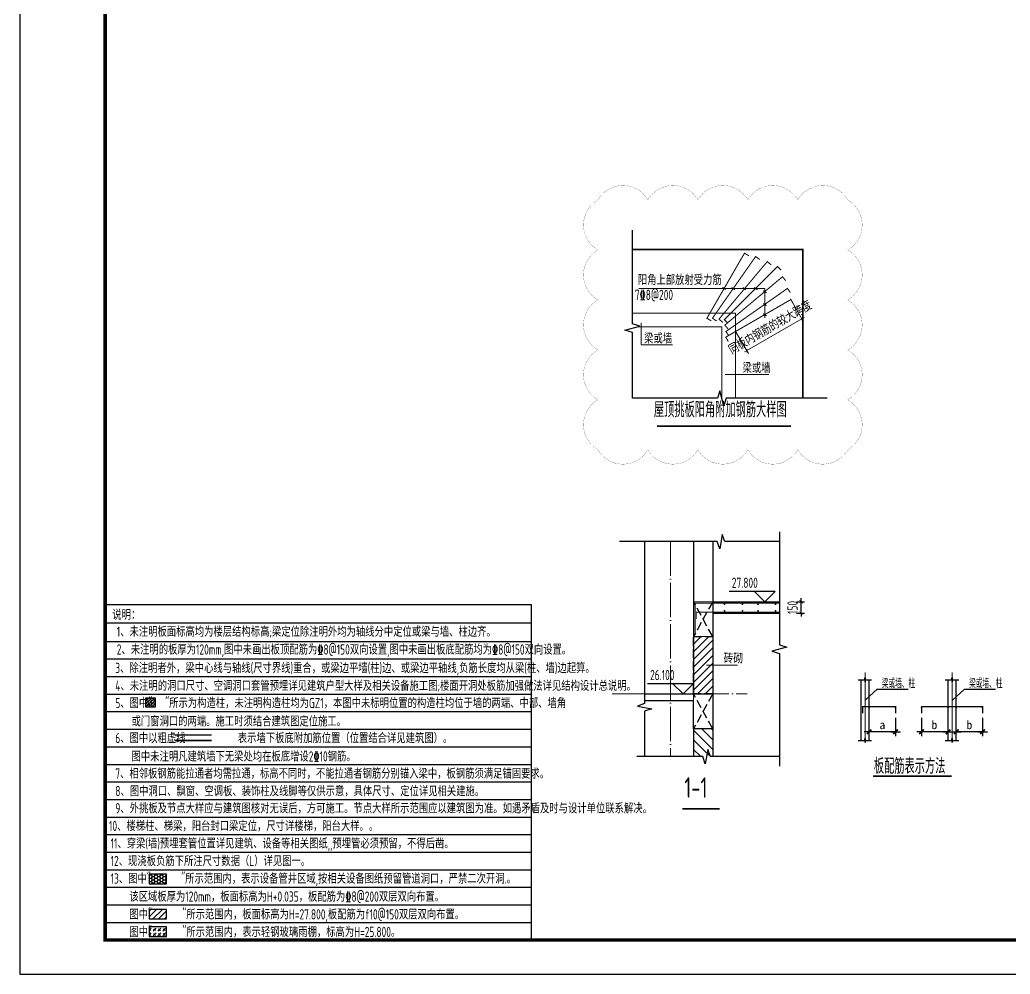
# Model space of a CAD drawing. Extents: x -1307975 to -76406, y -96289 to 379359.
# Drawn here: x -873582 to -844590, y -96289 to -68350 of the extents above; entities that cross this region are included whole.
import ezdxf
from ezdxf.enums import TextEntityAlignment as Align

# ---------------------------------------------------------------- set-up
doc = ezdxf.new("R2010")
doc.units = 0
doc.header["$LTSCALE"] = 1000
for name, pattern in [('DASH', [0.35, 0.25, -0.1]), ('DOTE', [2.42, 2, -0.2, 0.02, -0.2]), ('短虚线', [187.5, 125, -62.5])]:
    doc.linetypes.add(name, pattern=pattern)
doc.layers.get('0').update_dxf_attribs({"linetype": 'CONTINUOUS'})
doc.layers.get('DEFPOINTS').update_dxf_attribs({"linetype": 'CONTINUOUS'})
for name, color, linetype, lineweight in [('+公共字体', 7, 'CONTINUOUS', 20), ('+图名', 243, 'CONTINUOUS', 20), ('+混凝土墙', 3, 'CONTINUOUS', 20), ('DOTE', 19, 'DOTE', 9), ('内粉刷', 37, 'CONTINUOUS', 9), ('查找字符', 1, 'CONTINUOUS', 18), ('边缘构件填充', 253, '短虚线', 18)]:
    doc.layers.add(name, color=color, linetype=linetype, lineweight=lineweight)
for name, color, linetype in [('-TK', 7, 'CONTINUOUS'), ('DIM', 2, 'CONTINUOUS'), ('DIM_ELEV', 3, 'CONTINUOUS'), ('DIM_SYMB', 3, 'CONTINUOUS'), ('FLOOR_UP_REIN', 13, 'CONTINUOUS'), ('GJ', 5, 'CONTINUOUS'), ('HATCH', 8, 'CONTINUOUS'), ('PUB_TEXT', 2, 'CONTINUOUS'), ('REIN', 6, 'CONTINUOUS'), ('S-B板填充', 251, 'CONTINUOUS'), ('S-SLAB-TEXT', 7, 'CONTINUOUS'), ('S-大样-砼线', 7, 'CONTINUOUS'), ('S-文字', 7, 'CONTINUOUS'), ('S-板正筋', 2, 'CONTINUOUS'), ('S-构造柱', 212, 'CONTINUOUS'), ('S-表格线', 54, 'CONTINUOUS'), ('S-降板填充', 75, 'CONTINUOUS'), ('TEXT', 2, 'CONTINUOUS'), ('THIN', 7, 'CONTINUOUS'), ('WALL', 5, 'CONTINUOUS'), ('大样线', 40, 'CONTINUOUS'), ('空调洞口标注', 130, 'CONTINUOUS'), ('说明文字', 7, 'CONTINUOUS')]:
    doc.layers.add(name, color=color, linetype=linetype)
doc.layers.add('审图修改', color=2, linetype='CONTINUOUS', plot=False)
doc.styles.add('10', font='', dxfattribs={"width": 0.7, "height": 300})
doc.styles.add('TSSD_DIMENSION', font='Tssdeng.shx', dxfattribs={"width": 0.7, "bigfont": 'tssdchn.shx'})
doc.styles.add('TSSD_Label', font='Tssdeng.shx', dxfattribs={"width": 0.7, "bigfont": 'hztxt.shx'})
doc.styles.add('TSSD_Norm', font='Tssdeng.shx', dxfattribs={"bigfont": 'tssdchn.shx'})
doc.styles.add('TSSD_REIN', font='tssdeng.shx', dxfattribs={"width": 0.7, "height": 300, "bigfont": 'tssdchn.shx'})
doc.styles.get('10').set_extended_font_data('SimSun')
doc.dimstyles.new('TSSD_100_100', dxfattribs={"dimtxt": 300, "dimasz": 100, "dimexe": 100, "dimexo": 250, "dimgap": 100, "dimtad": 1, "dimdec": 0, "dimzin": 0, "dimdsep": 46, "dimtxsty": 'TSSD_DIMENSION', "dimblk": 'ARCHTICK', "dimcen": 0, "dimdle": 100, "dimclrt": 7, "dimadec": 0, "dimazin": 0, "dimtfac": 1, "dimtdec": 0, "dimtix": 1, "dimtmove": 2, "dimatfit": 3, "dimldrblk": 'ARCHTICK', "dimfxl": 1, "dimtolj": 1, "dimtzin": 0, "dimarcsym": 0})
doc.dimstyles.new('TSSD_100_100$0', dxfattribs={"dimtxt": 300, "dimasz": 80, "dimexe": 100, "dimexo": 250, "dimgap": 100, "dimtad": 1, "dimdec": 0, "dimzin": 0, "dimdsep": 46, "dimtxsty": 'TSSD_DIMENSION', "dimblk": 'ARCHTICK', "dimcen": 0, "dimdle": 100, "dimclrd": 3, "dimclre": 3, "dimclrt": 7, "dimadec": 0, "dimazin": 0, "dimtfac": 1, "dimtdec": 0, "dimtix": 1, "dimtmove": 2, "dimatfit": 3, "dimldrblk": 'ARCHTICK', "dimfxl": 1, "dimtolj": 1, "dimtzin": 0, "dimarcsym": 0})
pattern_1 = [(135, (-484135.82, -357610.14), (141.42136, 141.42136), [])]

# ---------------------------------------------------------------- blocks, each defined once
blk = doc.blocks.new('A1')
blk.add_lwpolyline([(0, 59400), (0, 0), (84100, 0), (84100, 59400)], close=True)
at = {"const_width": 100}
blk.add_lwpolyline([(2500, 58400), (2500, 1000), (83100, 1000), (83100, 58400)], close=True, dxfattribs=at)
blk = doc.blocks.new('_DIMX')
blk.add_line((-150, 0), (150, 0))
at = {"const_width": 50}
blk.add_lwpolyline([(-70, -70), (70, 70)], dxfattribs=at)
blk = doc.blocks.new('A$C1DDD5A89')
at = {"color": 6, "const_width": 50}
blk.add_lwpolyline([(439, 25), (2741, 25)], dxfattribs=at)
at = {"layer": 'DOTE', "color": 8, "linetype": 'DOTE'}
for p, q in [((202, 3054), (202, 888)), ((2750, 3054), (2750, 888))]:
    blk.add_line(p, q, dxfattribs=at)
at = {"layer": 'GJ'}
blk.add_point((1858, 2022), dxfattribs=at)
at = {"layer": 'REIN', "color": 1, "const_width": 40}
for points in [[(129, 1860), (129, 2059), (1095, 2059), (1095, 1860)], [(1858, 1860), (1858, 2059), (3643, 2059), (3643, 1860)]]:
    blk.add_lwpolyline(points, dxfattribs=at)
at = {"layer": '大样线'}
for p, q in [((188, 2837), (202, 2909)), ((202, 2909), (202, 2778)), ((2736, 2837), (2751, 2909)), ((2751, 2909), (2751, 2778)), ((0, 2837), (188, 2837)), ((81, 2837), (81, 1066)), ((202, 2778), (217, 2837)), ((217, 2837), (395, 2837)), ((2548, 2837), (2736, 2837)), ((2751, 2778), (2766, 2837)), ((2766, 2837), (2943, 2837)), ((202, 2247), (556, 2571)), ((556, 2571), (1467, 2571)), ((2758, 2247), (3112, 2571)), ((3112, 2571), (4023, 2571)), ((0, 1066), (188, 1066)), ((188, 1066), (202, 1138)), ((202, 1138), (202, 1006)), ((202, 1006), (217, 1066)), ((217, 1066), (395, 1066)), ((2548, 1066), (2736, 1066)), ((2736, 1066), (2751, 1138)), ((2751, 1138), (2751, 1006)), ((2751, 1006), (2766, 1066)), ((2766, 1066), (2943, 1066))]:
    blk.add_line(p, q, dxfattribs=at)
at = {"layer": '大样线', "linetype": 'ByBlock'}
for p, q in [((323, 1066), (323, 2837)), ((2630, 1066), (2630, 2837)), ((2871, 1066), (2871, 2837))]:
    blk.add_line(p, q, dxfattribs=at)
at = {"layer": '大样线', "color": 0, "linetype": 'ByBlock'}
for p in [(323, 2022), (1095, 2022), (2630, 2022), (2871, 2022), (3643, 2022), (202, 1319)]:
    blk.add_point(p, dxfattribs=at)
at = {"layer": '空调洞口标注'}
for p, q in [((1095, 1732), (1095, 1190)), ((1858, 1732), (1858, 1190)), ((3643, 1732), (3643, 1190)), ((1094, 1319), (203, 1319)), ((2629, 1319), (1859, 1319)), ((3642, 1319), (2872, 1319))]:
    blk.add_line(p, q, dxfattribs=at)
blk.add_point((1858, 1319), dxfattribs=at)
at = {"layer": '空调洞口标注', "color": 0, "linetype": 'ByBlock'}
blk.add_point((2871, 1319), dxfattribs=at)
at = {"layer": '空调洞口标注', "xscale": 0.9649999998509884, "yscale": 0.9649999998509884, "zscale": 0.965, "rotation": 180}
for p in [(323, 1319), (1858, 1319)]:
    blk.add_blockref('_DIMX', p, dxfattribs=at)
at = {"layer": '空调洞口标注', "xscale": 0.9649999998509884, "yscale": 0.9649999998509884, "zscale": 0.965}
for p in [(1095, 1319), (2630, 1319), (2872, 1319), (3643, 1319)]:
    blk.add_blockref('_DIMX', p, dxfattribs=at)
at = {"layer": '空调洞口标注', "style": '10'}
for s, p in [('a', (709, 1523)), ('b', (2231, 1523)), ('b', (3257, 1523))]:
    blk.add_text(s, height=250, dxfattribs=at).set_placement(p, align=Align.MIDDLE_CENTER)
at = {"layer": '说明文字'}
for s, height, style, width, p in [('梁或墙、柱', 250, 'TSSD_REIN', 0.6, (693, 2596)), ('梁或墙、柱', 250, 'TSSD_REIN', 0.6, (3249, 2596)), ('板配筋表示方法', 450, 'TSSD_DIMENSION', 0.7, (459, 91))]:
    blk.add_text(s, height=height, dxfattribs=dict(at, style=style, width=width)).set_placement(p)
blk = doc.blocks.new('_ArchTick')
at = {"color": 0, "linetype": 'ByBlock', "const_width": 0.15}
blk.add_lwpolyline([(-0.5, -0.5), (0.5, 0.5)], dxfattribs=at)
blk = doc.blocks.new('*D1034')
at = {"layer": 'DEFPOINTS', "color": 0, "transparency": 16777216}
for p in [(-851094, -85385), (-850712, -85385), (-851094, -85720)]:
    blk.add_point(p, dxfattribs=at)
at = {"layer": 'DIM', "color": 0, "lineweight": -2, "transparency": 16777216}
for p, q in [((-850844, -85385), (-850612, -85385)), ((-850712, -85385), (-850712, -85285)), ((-850712, -85720), (-850712, -85385)), ((-850844, -85720), (-850612, -85720)), ((-850712, -85720), (-850712, -85820))]:
    blk.add_line(p, q, dxfattribs=at)
at = {"layer": 'DIM', "color": 0, "lineweight": -2, "transparency": 16777216, "xscale": 100, "yscale": 100, "zscale": 100}
for p, rotation in [((-850712, -85385), 270), ((-850712, -85720), 90)]:
    blk.add_blockref('_ArchTick', p, dxfattribs=dict(at, rotation=rotation))
at = {"layer": 'DIM', "color": 7, "transparency": 16777216, "insert": (-850962, -85553), "char_height": 300, "attachment_point": 5, "rotation": 90, "style": 'TSSD_DIMENSION'}
blk.add_mtext('\\A1;150', dxfattribs=at)
blk = doc.blocks.new('*D907')
at = {"layer": 'DEFPOINTS', "color": 0, "transparency": 16777216}
for p in [(-1197, 3667), (-2813, 2734), (-735, 2867)]:
    blk.add_point(p, dxfattribs=at)
at = {"layer": 'DIM', "color": 3, "lineweight": -2, "transparency": 16777216}
for p, q in [((-1072, 3451), (-685, 2781)), ((-735, 2867), (-666, 2907)), ((-2351, 1934), (-735, 2867)), ((-2688, 2517), (-2301, 1847)), ((-2351, 1934), (-2421, 1894))]:
    blk.add_line(p, q, dxfattribs=at)
at = {"layer": 'DIM', "color": 3, "lineweight": -2, "transparency": 16777216, "xscale": 80, "yscale": 80, "zscale": 80}
for p, rotation in [((-735, 2867), 209.999999999947), ((-2351, 1934), 29.99999999994698)]:
    blk.add_blockref('_ArchTick', p, dxfattribs=dict(at, rotation=rotation))
at = {"layer": 'DIM', "color": 7, "transparency": 16777216, "insert": (-1668, 2617), "char_height": 300, "attachment_point": 5, "rotation": 30, "style": 'TSSD_DIMENSION'}
blk.add_mtext('\\A1;同板内钢筋的较大跨度', dxfattribs=at)
blk = doc.blocks.new('A$C7DDF50A2')
at = {"layer": '+公共字体', "linetype": 'Continuous'}
for p, q in [((-5513.1, 3754.5), (-1825, 3754.5)), ((-1825, 2891.5), (-1825, 3754.5)), ((-5436.9, 2742.9), (-5436.9, 2111.7)), ((-5436.9, 2103.7), (-4527.2, 2103.7)), ((-2978.3, 1239.2), (-1705.7, 1239.2))]:
    blk.add_line(p, q, dxfattribs=at)
at = {"layer": '+图名', "linetype": 'Continuous', "const_width": 50}
blk.add_lwpolyline([(-4977.1, -274.9), (-1057.3, -274.9)], dxfattribs=at)
at = {"layer": '+混凝土墙', "linetype": 'Continuous'}
for p, q in [((-5699.5, 3026), (-2675.7, 3026)), ((-2675.7, 3026), (-2675.7, 541)), ((-5570.4, 2626), (-3075.7, 2626)), ((-3075.7, 2626), (-3075.7, 541))]:
    blk.add_line(p, q, dxfattribs=at)
at = {"layer": 'FLOOR_UP_REIN', "const_width": 30}
for points in [[(-2287, 4711.5), (-2416.9, 4786.5), (-3517.3, 2880.5), (-3387.4, 2805.5)], [(-1968.1, 4601.4), (-2090.9, 4687.4), (-3353.3, 2884.6), (-3230.5, 2798.5)], [(-1634.4, 4444), (-1749.4, 4540.4), (-3164.1, 2854.4), (-3049.2, 2758)], [(-1342.9, 4290.6), (-1449, 4396.7), (-3005.2, 2840.4), (-2899.2, 2734.4)], [(-1208.9, 3981.4), (-1305.3, 4096.3), (-2991.3, 2681.6), (-2894.9, 2566.7)], [(-1072.2, 3631.9), (-1158.2, 3754.7), (-2961.1, 2492.4), (-2875.1, 2369.5)], [(-984.2, 3298.9), (-1059.2, 3428.8), (-2965.2, 2328.4), (-2890.2, 2198.5)]]:
    blk.add_lwpolyline(points, dxfattribs=at)
at = {"layer": 'THIN'}
blk.add_lwpolyline([(0, 541), (-2950.4, 541), (-3020.4, 321), (-3140.4, 761), (-3210.4, 541), (-5699.5, 541), (-5699.5, 2460.8), (-5919.5, 2530.8), (-5479.5, 2650.8), (-5699.5, 2720.8), (-5699.5, 5461.5)], dxfattribs=at)
at = {"layer": '查找字符', "const_width": 35}
for points in [[(-3061.8, 3785.7), (-2963.7, 3723.3)], [(-2795.9, 3781), (-2697.8, 3718.6)], [(-2468.9, 3781), (-2370.8, 3718.6)], [(-2135.2, 3781), (-2037.1, 3718.6)], [(-1869, 3686.7), (-1770.9, 3624.3)], [(-1869, 3314.3), (-1770.9, 3251.9)], [(-1869, 3013.1), (-1770.9, 2950.7)]]:
    blk.add_lwpolyline(points, dxfattribs=at)
at = {"layer": '边缘构件填充', "const_width": 50}
blk.add_lwpolyline([(-707.3, 541), (-707.3, 4891), (-5699.5, 4891)], dxfattribs=at)
at = {"layer": '+公共字体', "linetype": 'Continuous', "style": 'TSSD_REIN', "width": 0.7}
for s, p in [('阳角上部放射受力筋', (-5539.3, 3856.1)), ('%%1417%%1328@200', (-5627.4, 3416.3)), ('梁或墙', (-5355.1, 2142)), ('梁或墙', (-2473.2, 1280.1))]:
    blk.add_text(s, height=300, dxfattribs=at).set_placement(p)
at = {"layer": '+图名', "linetype": 'Continuous', "style": 'TSSD_REIN', "width": 0.7}
blk.add_text('屋顶挑板阳角附加钢筋大样图', height=450, dxfattribs=at).set_placement((-5070.3, -151.8), align=Align.BOTTOM_LEFT)
at = {"layer": 'DIM'}
dim = blk.add_aligned_dim(p1=(-2813.3, 2733.8), p2=(-1196.7, 3667.1), distance=-923.8, text='同板内钢筋的较大跨度', dimstyle='TSSD_100_100$0', dxfattribs=at)
dim.commit()
dim.dimension.update_dxf_attribs({"geometry": '*D907', "text_midpoint": (-1668.2, 2617)})

msp = doc.modelspace()

# ---------------------------------------------------------------- hatches: boundary and pattern name
at = {"layer": 'HATCH'}
h = msp.add_hatch(dxfattribs=at)
h.set_pattern_fill('METAL', color=256, scale=50, style=0)
h.set_pattern_definition(pattern_1)
h.paths.add_polyline_path([(-853862.28, -89104.48), (-853862.26, -89104.45), (-853579.64, -89104.45), (-853579.64, -89920.74), (-853862.28, -89920.74)])
h = msp.add_hatch(dxfattribs=at)
h.set_pattern_fill('METAL', color=256, scale=50, style=0)
h.set_pattern_definition(pattern_1)
h.paths.add_polyline_path([(-853579.64, -89104.45), (-853296.99, -89104.45), (-853296.99, -89920.74), (-853579.64, -89920.74)])
at = {"layer": 'S-B板填充'}
h = msp.add_hatch(dxfattribs=at)
h.set_pattern_fill('METAL', color=252, scale=30, style=0)
h.set_pattern_definition([(45, (-783836.98, -163422.8), (-84.85281, 84.85281), [])])
h.paths.add_polyline_path([(-869794.47, -94671.45), (-869283.37, -94671.45), (-869283.37, -94392.67), (-869794.47, -94392.67)])
h = msp.add_hatch(dxfattribs=at)
h.set_pattern_fill('GLASS', color=252, scale=10, style=0)
h.set_pattern_definition([(45, (-684715.3, -40963.29), (9e-15, 139.70026), [120, -77.566]), (45, (-684665.81, -40949.15), (9e-15, 139.70026), [30, -167.566]), (45, (-684701.16, -40913.8), (9e-15, 139.70026), [30, -167.566])])
h.paths.add_polyline_path([(-869794.47, -95185.74), (-869283.37, -95185.74), (-869283.37, -94906.95), (-869794.47, -94906.95)])
at = {"layer": 'S-构造柱'}
h = msp.add_hatch(dxfattribs=at)
h.set_pattern_fill('ARMORED', color=256, scale=12.857143, style=0)
h.set_pattern_definition([(50, (-2723158.545, -219823.26), (92.2191663, -8.0681316), [9.642857, -106.0714286]), (355, (-2723158.55, -219823.26), (-17.839457, 96.710417), [7.7142857, -84.857143]), (100.4514, (-2723150.86, -219823.93), (74.3797776, 88.642227), [8.1951673, -90.146843]), (46.1842, (-2723158.55, -219797.54), (137.216706, -21.281016), [14.464286, -159.107143]), (96.6356, (-2723147.11, -219799.32), (120.170919, 125.243726), [12.292751, -135.220243]), (351.1842, (-2723158.55, -219797.54), (120.170822, 125.24382), [11.571429, -127.285714]), (21, (-2723145.69, -219803.97), (76.7451924, -51.765286), [9.642857, -106.0714286]), (326, (-2723145.69, -219803.97), (31.2834, 93.233577), [7.7142857, -84.857143]), (71.4514, (-2723139.29, -219808.29), (108.0286237, 41.4682067), [8.1951673, -90.146843]), (37.5, (-2723158.545, -219823.258), (1.56340997, 42.80063835), [0, -83.8285714, 0, -86.1428571, 0, -85.1785714]), (7.5, (-2723158.545, -219823.258), (33.8232262, 50.7100772), [0, -49.1142857, 0, -81.9, 0, -32.4642857]), (327.5, (-2723187.217, -219823.258), (68.6343132, -2.8999121), [0, -32.1428571, 0, -100.2857143, 0, -133.0714286]), (317.5, (-2723200.074, -219823.26), (74.981079, 12.8706406), [0, -41.7857143, 0, -66.6, 0, -94.5]), (45, (-2723158.545, -219823.26), (-45.4568645, 45.4568645), [])])
h.paths.add_polyline_path([(-869889.96, -88200.73), (-869615.67, -88200.73), (-869615.67, -88475.01), (-869889.96, -88475.01)])
at = {"layer": 'S-降板填充', "linetype": 'ByBlock'}
h = msp.add_hatch(dxfattribs=at)
h.set_pattern_fill('HONEY', color=8, scale=17.142857, style=0)
h.set_pattern_definition([(0, (-3682379.567, -161353.147), (81.6428571, 47.1365143), [54.4285714, -108.8571429]), (120, (-3682379.567, -161353.147), (-81.6428474, 47.1365312), [54.4285714, -108.8571429]), (60, (-3682379.567, -161353.147), (9.75e-06, 94.2730455), [-108.8571429, 54.4285714])])
h.paths.add_polyline_path([(-869794.47, -93642.88), (-869283.37, -93642.88), (-869283.37, -93364.1), (-869794.47, -93364.1)])
at = {"layer": '内粉刷'}
h = msp.add_hatch(dxfattribs=at)
h.set_pattern_fill('ANSI31', color=256, scale=100)
h.set_pattern_definition([(45, (-693632.56, 591986.54), (-112.2532, 112.2532), [])])
h.paths.add_polyline_path([(-853862.29, -86404.45), (-853296.99, -86404.45), (-853296.99, -88085.22), (-853862.29, -88085.22)])

# ---------------------------------------------------------------- linework, layer by layer
at = {"const_width": 50}
msp.add_lwpolyline([(-854184.25, -91444.82), (-853092.34, -91444.82)], dxfattribs=at)
at = {"layer": 'DIM_ELEV'}
for p, q in [((-851473.68, -85085.22), (-852815.81, -85085.22)), ((-851773.68, -85385.22), (-852073.68, -85085.22)), ((-851773.68, -85385.22), (-851473.68, -85085.22)), ((-853866.5, -87785.22), (-855208.64, -87785.22)), ((-854166.5, -88085.22), (-854466.5, -87785.22)), ((-854166.5, -88085.22), (-853866.5, -87785.22))]:
    msp.add_line(p, q, dxfattribs=at)
at = {"layer": 'DIM_SYMB'}
for points in [[(-851344.14, -83623.74), (-852942.5, -83623.74), (-853018.93, -83413.74), (-853092.99, -83833.74), (-853167.5, -83623.74), (-856025.13, -83623.74)], [(-855291.77, -83623.74), (-855291.77, -88366.95), (-855501.77, -88443.38), (-855081.77, -88517.44), (-855291.77, -88591.95), (-855291.77, -89920.74)], [(-851344.14, -89920.74), (-853366.46, -89920.74), (-853442.89, -89710.74), (-853516.95, -90130.74), (-853591.46, -89920.74), (-855524.09, -89920.74)]]:
    msp.add_lwpolyline(points, dxfattribs=at)
at = {"layer": 'DOTE', "linetype": 'DOTE', "ltscale": 0.5}
for p, q in [((-854529.5, -83623.74), (-854529.5, -89920.74)), ((-856241.64, -88085.22), (-852294, -88085.22))]:
    msp.add_line(p, q, dxfattribs=at)
at = {"layer": 'REIN', "const_width": 25.6}
for points in [[(-851344.14, -85427.54), (-853810.06, -85427.54), (-853810.06, -86310.33)], [(-851344.14, -85689.09), (-853778.36, -85689.09), (-853778.36, -85890.13)]]:
    msp.add_lwpolyline(points, dxfattribs=at)
for points in [[(-852964, -85458.83, 1), (-852938.4, -85458.83, 1)], [(-852440.27, -85458.83, 1), (-852414.67, -85458.83, 1)], [(-851984.66, -85458.83, 1), (-851959.06, -85458.83, 1)], [(-851471.22, -85458.83, 1), (-851445.62, -85458.83, 1)], [(-852964, -85653.13, 1), (-852938.4, -85653.13, 1)], [(-852440.27, -85653.13, 1), (-852414.67, -85653.13, 1)], [(-851984.66, -85653.13, 1), (-851959.06, -85653.13, 1)], [(-851471.22, -85653.13, 1), (-851445.62, -85653.13, 1)]]:
    msp.add_lwpolyline(points, format="xyb", close=True, dxfattribs=at)
at = {"layer": 'S-SLAB-TEXT', "linetype": 'DASH'}
for p, q in [((-853296.99, -86404.45), (-853862.26, -85385.22)), ((-853296.99, -85385.22), (-853862.26, -86404.45)), ((-853296.99, -89104.45), (-853862.26, -88085.22)), ((-853296.99, -88085.22), (-853862.26, -89104.45))]:
    msp.add_line(p, q, dxfattribs=at)
msp.add_lwpolyline([(-853862.29, -86404.45), (-853296.99, -86404.45), (-853296.99, -88085.22), (-853862.29, -88085.22)], close=True, dxfattribs=at)
at = {"layer": 'S-板正筋', "linetype": 'DASH', "const_width": 42.86}
for points in [[(-869038.41, -89288.99), (-869038.41, -89288.99), (-867967.91, -89288.98), (-867967.91, -89288.98)], [(-869038.41, -89447.05), (-869038.41, -89447.05), (-867967.91, -89447.04), (-867967.91, -89447.04)]]:
    msp.add_lwpolyline(points, dxfattribs=at)
at = {"layer": 'S-构造柱'}
msp.add_lwpolyline([(-869889.96, -88200.73), (-869615.67, -88200.73), (-869615.67, -88475.01), (-869889.96, -88475.01), (-869889.96, -88200.73)], dxfattribs=at)
at = {"layer": 'S-表格线'}
for p, q in [((-871082.49, -94259.94), (-871082.49, -85477.58)), ((-858601, -85477.58), (-871082.49, -85477.58)), ((-858601, -95288.52), (-858601, -85477.58)), ((-858601, -86011.62), (-871082.49, -86011.62)), ((-871082.49, -93765.41), (-871082.49, -86011.62)), ((-871082.49, -86545.66), (-858601, -86545.66)), ((-871082.49, -87059.94), (-858601, -87059.94)), ((-871082.49, -87574.23), (-858601, -87574.23)), ((-871082.49, -88088.52), (-858601, -88088.52)), ((-871082.49, -88602.8), (-858601, -88602.8)), ((-871082.49, -89117.09), (-858601, -89117.09)), ((-871082.49, -89631.37), (-858601, -89631.37)), ((-871082.49, -90145.66), (-858601, -90145.66)), ((-871082.49, -90659.94), (-858601, -90659.94)), ((-871082.49, -91174.23), (-858601, -91174.23)), ((-871082.49, -91688.52), (-858601, -91688.52)), ((-871082.49, -92202.8), (-858601, -92202.8)), ((-871082.49, -92717.09), (-858601, -92717.09)), ((-871082.49, -93231.37), (-858601, -93231.37)), ((-871082.49, -93745.66), (-858601, -93745.66)), ((-871082.49, -94259.94), (-858601, -94259.94)), ((-871082.49, -94774.23), (-858601, -94774.23)), ((-871082.49, -95288.52), (-858601, -95288.52))]:
    msp.add_line(p, q, dxfattribs=at)
at = {"layer": 'S-降板填充'}
for points in [[(-869794.47, -93642.88), (-869283.37, -93642.88), (-869283.37, -93364.1), (-869794.47, -93364.1)], [(-869794.47, -94671.45), (-869283.37, -94671.45), (-869283.37, -94392.67), (-869794.47, -94392.67)], [(-869794.47, -95185.74), (-869283.37, -95185.74), (-869283.37, -94906.95), (-869794.47, -94906.95)]]:
    msp.add_lwpolyline(points, close=True, dxfattribs=at)
at = {"layer": 'THIN'}
msp.add_lwpolyline([(-851344.14, -83343.74), (-851344.14, -86642.24), (-851124.14, -86712.24), (-851564.14, -86832.24), (-851344.14, -86902.24), (-851344.14, -90200.74), (-851344.14, -90200.74), (-851344.14, -90200.74), (-851344.14, -90200.74), (-851344.14, -90200.74), (-851344.14, -90200.74), (-851344.14, -90200.74), (-851344.14, -90200.74), (-851344.14, -90200.74), (-851344.14, -90200.74)], dxfattribs=at)
at = {"layer": 'WALL'}
for p, q in [((-853862.26, -83623.74), (-853862.26, -86185.22)), ((-853862.28, -89104.45), (-853862.28, -89920.74)), ((-853296.99, -89104.45), (-853296.99, -89920.74))]:
    msp.add_line(p, q, dxfattribs=at)
for points in [[(-853296.98, -83623.74), (-853296.98, -88085.22)], [(-853296.98, -85385.22), (-851344.14, -85385.22)], [(-853296.98, -85720.08), (-851344.14, -85720.08)], [(-853862.26, -86185.22), (-853862.26, -88085.22)], [(-855291.77, -88085.22), (-853296.99, -88085.22), (-853296.99, -89104.45), (-853862.29, -89104.45), (-853862.29, -88285.22), (-855291.77, -88285.22)]]:
    msp.add_lwpolyline(points, dxfattribs=at)
at = {"layer": '内粉刷'}
msp.add_line((-853475.51, -87244.84), (-852573.86, -87244.84), dxfattribs=at)
for points in [[(-853862.29, -86404.45), (-853296.98, -86404.45), (-853296.98, -85385.22), (-853862.29, -85385.22)], [(-853862.29, -89104.45), (-853296.98, -89104.45), (-853296.98, -88085.22), (-853862.29, -88085.22)]]:
    msp.add_lwpolyline(points, close=True, dxfattribs=at)
at = {"layer": '审图修改', "const_width": 5}
msp.add_lwpolyline([(-856658.89, -73622.73, -0.57735027), (-855196.26, -73622.73, -0.57735027), (-853733.63, -73622.73, -0.57735027), (-852271, -73622.73, -0.57735027), (-850808.37, -73622.73, -0.57735027), (-849345.74, -73622.73, -0.57735027), (-849345.74, -75085.36, -0.57735027), (-849345.74, -76547.99, -0.57735027), (-849345.74, -78010.62, -0.57735027), (-849345.74, -79473.25, -0.57735027), (-849345.74, -80935.88, -0.57735027), (-850808.37, -80935.88, -0.57735027), (-852271, -80935.88, -0.57735027), (-853733.63, -80935.88, -0.57735027), (-855196.26, -80935.88, -0.57735027), (-856658.89, -80935.88, -0.57735027), (-856658.89, -79473.25, -0.57735027), (-856658.89, -78010.62, -0.57735027), (-856658.89, -76547.99, -0.57735027), (-856658.89, -75085.36, -0.57735027), (-856658.89, -73622.73, -0.57735027), (-856658.89, -73622.73, -0.57735027)], format="xyb", dxfattribs=at)

# ---------------------------------------------------------------- block references
at = {"layer": '-TK'}
msp.add_blockref('A1', (-873582.49, -96288.52), dxfattribs=at)
at = {"layer": 'S-大样-砼线'}
msp.add_blockref('A$C1DDD5A89', (-849040.38, -90512.76), dxfattribs=at)
at = {"layer": '边缘构件填充'}
msp.add_blockref('A$C7DDF50A2', (-849951.65, -79968.6), dxfattribs=at)

# ---------------------------------------------------------------- texts
at = {"style": 'TSSD_Norm', "width": 0.7}
msp.add_text('1-1', height=600, dxfattribs=at).set_placement((-854129.09, -91303.72), align=Align.BOTTOM_LEFT)
at = {"layer": 'PUB_TEXT', "style": 'TSSD_REIN', "width": 0.7}
for s, p in [('27.800', (-852739.68, -84980.22)), ('26.100', (-855132.5, -87680.22))]:
    msp.add_text(s, height=300, dxfattribs=at).set_placement(p)
at = {"layer": 'S-文字', "style": 'TSSD_REIN', "width": 0.7}
for s, p in [('说明：', (-870874.63, -85914.86)), ('1、未注明板面标高均为楼层结构标高;梁定位除注明外均为轴线分中定位或梁与墙、柱边齐。', (-870744.24, -86411.12)), ('3、除注明者外，梁中心线与轴线(尺寸界线)重合，或梁边平墙(柱)边、或梁边平轴线,负筋长度均从梁(柱、墙)边起算。', (-870787.43, -87474.05)), ('4、未注明的洞口尺寸、空调洞口套管预埋详见建筑户型大样及相关设备施工图;楼面开洞处板筋加强做法详见结构设计总说明。', (-870787.43, -87994.05)), ('5、图中"   "所示为构造柱，未注明构造柱均为GZ1，本图中未标明位置的构造柱均位于墙的两端、中部、墙角', (-870787.43, -88500.31)), ('或门窗洞口的两端。施工时须结合建筑图定位施工。', (-870310.99, -89035.29)), ('6、图中以粗虚线            表示墙下板底附加筋位置（位置结合详见建筑图）。', (-870787.43, -89524.9)), ('图中未注明凡建筑墙下无梁处均在板底增设2%%13210钢筋。', (-870310.99, -90063.86)), ('7、相邻板钢筋能拉通者均需拉通，标高不同时，不能拉通者钢筋分别锚入梁中，板钢筋须满足锚固要求。', (-870787.43, -90564.19)), ('8、图中洞口、飘窗、空调板、装饰柱及线脚等仅供示意，具体尺寸、定位详见相关建施。', (-870787.43, -91078.48)), ('9、外挑板及节点大样应与建筑图核对无误后，方可施工。节点大样所示范围应以建筑图为准。如遇矛盾及时与设计单位联系解决。', (-870787.43, -91580.94)), ('10、楼梯柱、梯梁，阳台封口梁定位，尺寸详楼梯，阳台大样。。', (-870971.67, -92099.78)), ('11、穿梁(墙)预埋套管位置详见建筑、设备等相关图纸,,预埋管必须预留，不得后凿。', (-870924.17, -92610.09)), ('12、现浇板负筋下所注尺寸数据（L）详见图一。', (-870924.17, -93124.38)), ('13、图中"       "所示范围内，表示设备管井区域,按相关设备图纸预留管道洞口，严禁二次开洞.。', (-870924.17, -93638.66)), ('图中"       "所示范围内，板面标高为H=27.800,板配筋为f10@150双层双向布置。', (-870376.06, -94686.63)), ('图中"       "所示范围内，表示轻钢玻璃雨棚，标高为H=25.800。', (-870376.06, -95200.92))]:
    msp.add_text(s, height=300, dxfattribs=at).set_placement(p)
at = {"layer": 'S-文字', "color": 1, "style": 'TSSD_REIN', "width": 0.7}
for s, p in [('2、未注明的板厚为120mm,图中未画出板顶配筋为%%1328@150双向设置,图中未画出板底配筋均为%%1328@150双向设置。', (-870744.24, -86932.93)), ('该区域板厚为120mm，板面标高为H+0.035，板配筋为%%1328@200双层双向布置。', (-870376.06, -94166.42))]:
    msp.add_text(s, height=300, dxfattribs=at).set_placement(p)
at = {"layer": 'TEXT', "style": 'TSSD_Label', "width": 0.7}
msp.add_text('砖砌', height=300, dxfattribs=at).set_placement((-852977.17, -87191.11))

# ---------------------------------------------------------------- dimensions: what is measured, and where the dimension line sits
at = {"layer": 'DIM'}
dim = msp.add_linear_dim(base=(-850711.57, -85385.22), p1=(-851093.74, -85720.08), p2=(-851093.74, -85385.22), angle=90, text='150', dimstyle='TSSD_100_100', dxfattribs=at)
dim.commit()
dim.dimension.update_dxf_attribs({"geometry": '*D1034', "text_midpoint": (-850961.57, -85552.65)})

doc.saveas('drawing.dxf')
